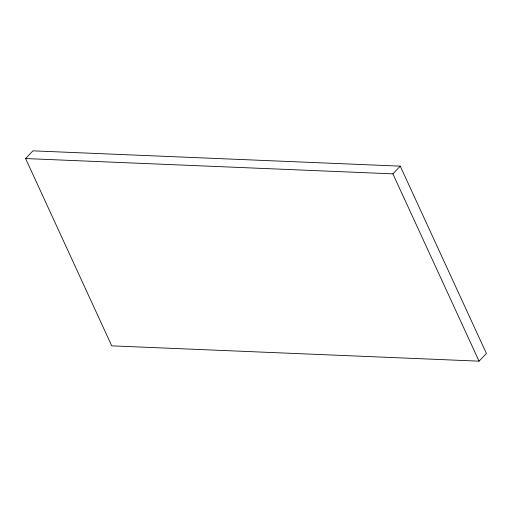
<?xml version="1.0" encoding="UTF-8"?>
<svg xmlns="http://www.w3.org/2000/svg" width="512" height="512" viewBox="0 0 512 512"><rect width="100%" height="100%" fill="white"/><g stroke="black" fill="none" stroke-linecap="round" stroke-linejoin="round"><path stroke-width="0.77" d="M25.6 158.554L32.947 150.842L400.256 166.15L486.4 353.446L479.053 361.158L111.744 345.85L25.6 158.554L392.902 173.862L400.256 166.15M392.902 173.862L479.053 361.158"/></g></svg>
